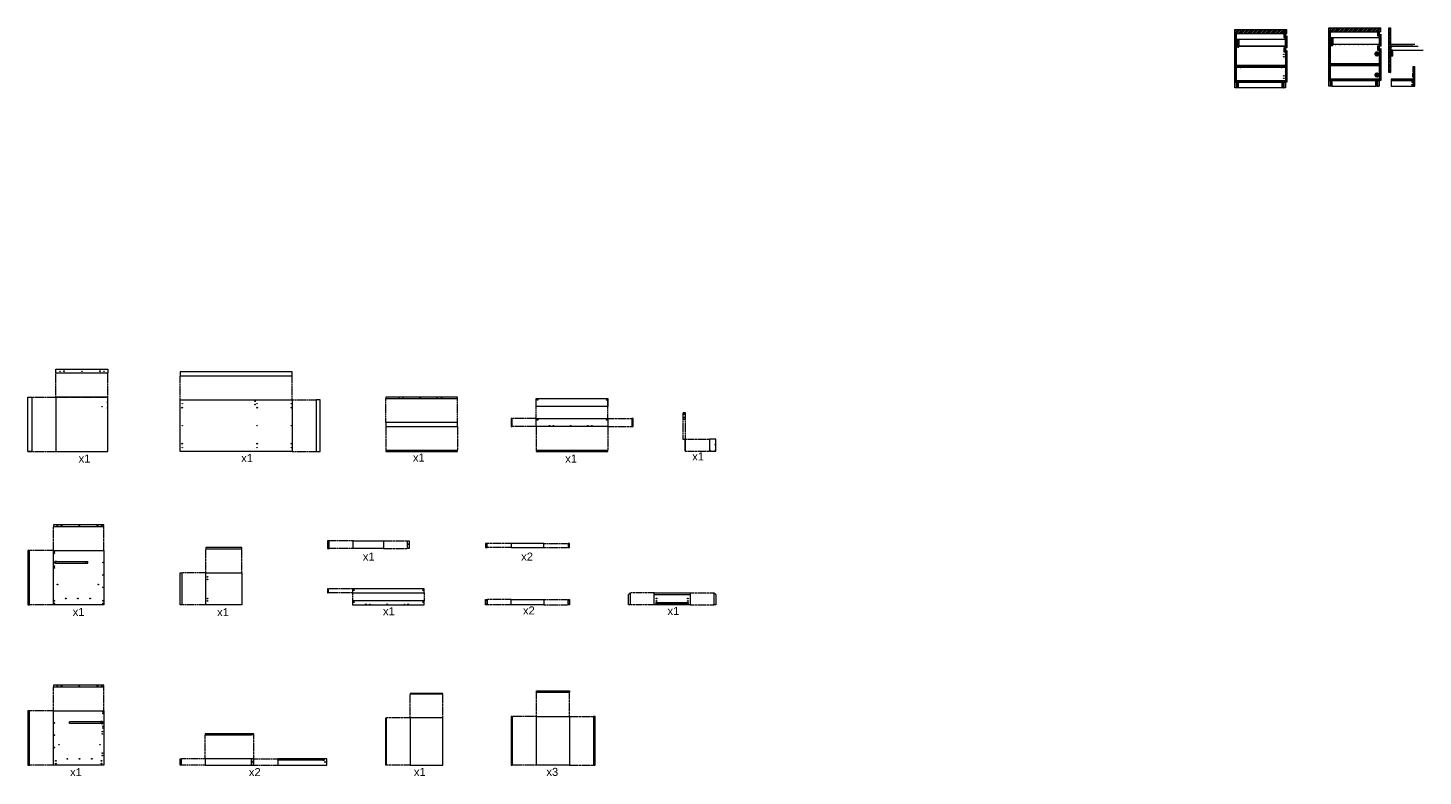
# Model space of a CAD drawing. Header units: millimetres. Extents: x 125 to 1869, y -776 to 1029.
# Drawn here: x 125 to 1869, y -776 to 159 of the extents above; entities that cross this region are included whole.
import ezdxf

# ---------------------------------------------------------------- set-up
doc = ezdxf.new("R2010")
doc.units = ezdxf.units.MM
doc.linetypes.add('ACAD_ISO02W100', pattern=[15, 12, -3])
doc.linetypes.add('ACAD_ISO04W100', pattern=[30, 24, -3, 0, -3])
for name, color, linetype in [('A-SECT-LINE', 5, 'Continuous'), ('A-SECTION', 254, 'Continuous'), ('A-SECTION-1', 253, 'Continuous'), ('A-SECTION-2', 252, 'Continuous'), ('DETAILS', 2, 'Continuous'), ('G-ANNO-TEXT', 3, 'Continuous'), ('LINE', 4, 'ACAD_ISO02W100')]:
    doc.layers.add(name, color=color, linetype=linetype)
pattern_1 = [(45, (401.4471, 105.9862), (-0.8980256, 0.8980256), [])]
pattern_2 = [(45, (401.4471, 105.9862), (-0.4490128, 0.4490128), [])]
pattern_3 = [(45, (413.6315, 108.0265), (-0.6735192, 0.6735192), [])]
pattern_4 = [(45, (518.6571, 108.0265), (-0.8980256, 0.8980256), [])]
pattern_5 = [(45, (413.6315, 108.0265), (-0.4490128, 0.4490128), [])]
pattern_6 = [(45, (413.63151, 108.0265), (-0.112253202, 0.112253202), [])]

# ---------------------------------------------------------------- blocks, each defined once
blk = doc.blocks.new('vite')
at = {"layer": 'DETAILS'}
for p, q in [((1493, 55), (1493, 59)), ((1502, 59), (1493, 59)), ((1493, 55), (1495, 55)), ((1494, 35), (1494, 51)), ((1501, 51), (1494, 51)), ((1494, 35), (1501, 35)), ((1495, 55), (1495, 59)), ((1495, 51), (1495, 55)), ((1495, 55), (1500, 55)), ((1495, 22), (1495, 35)), ((1496, 21), (1495, 22)), ((1495, 22), (1500, 22)), ((1496, 21), (1499, 21)), ((1499, 21), (1500, 22)), ((1500, 55), (1500, 59)), ((1500, 51), (1500, 55)), ((1500, 55), (1502, 55)), ((1500, 22), (1500, 35)), ((1501, 35), (1501, 51)), ((1502, 55), (1502, 59))]:
    blk.add_line(p, q, dxfattribs=at)
blk.add_arc((1498, 51), 8.52, 73, 73.2204, dxfattribs=at)
blk = doc.blocks.new('Phillips Flathead Screw ½ in. -top')
for p, q in [((-0.0345, 0.03448), (-0.21201, 0.03448)), ((-0.21201, 0.03448), (-0.21201, -0.03449)), ((-0.0345, 0.212), (-0.0345, 0.03448)), ((0.0345, 0.212), (-0.0345, 0.212)), ((0.0345, 0.03448), (0.0345, 0.212)), ((0.212, 0.03448), (0.0345, 0.03448)), ((0.212, -0.03449), (0.212, 0.03448)), ((-0.21201, -0.03449), (-0.0345, -0.03449)), ((-0.0345, -0.03449), (-0.0345, -0.21201)), ((-0.0345, -0.21201), (0.0345, -0.21201)), ((0.0345, -0.21201), (0.0345, -0.03449)), ((0.0345, -0.03449), (0.212, -0.03449))]:
    blk.add_line(p, q)
blk.add_circle((0, 0), 0.4375)
blk = doc.blocks.new('CERNIERA ANTA')
at = {"layer": 'DETAILS', "ltscale": 0.2}
for p, q in [((1808.5, 127.2), (1808.5, 126)), ((1808.7, 127.2), (1808.7, 126)), ((1808.9, 127.2), (1808.9, 126)), ((1809, 128.3), (1809, 128.8)), ((1809, 124.5), (1809, 125)), ((1809.1, 127.2), (1809.1, 126)), ((1809.3, 127.2), (1809.3, 126)), ((1809.4, 127.2), (1809.4, 126)), ((1809.8, 126.1), (1809.8, 127.1)), ((1811.3, 128.8), (1811.3, 128.3)), ((1811.3, 124.5), (1811.3, 125))]:
    blk.add_line(p, q, dxfattribs=at)
for points in [[(1808.2, 125.5), (1808.2, 127.8)], [(1808.2, 126.2), (1808.2, 127)], [(1808.5, 127.3), (1813.1, 127.3)], [(1813.1, 125.9), (1808.5, 125.9)], [(1808.7, 128.3), (1809, 128.3)], [(1809, 125), (1808.7, 125)], [(1809.3, 129.1), (1811, 129.1)], [(1809.3, 128), (1809.3, 128.4)], [(1809.3, 124.8), (1809.3, 125.1)], [(1811, 124.2), (1809.3, 124.2)], [(1809.9, 128.4), (1809.9, 128)], [(1809.9, 125.1), (1809.9, 124.8)], [(1810.3, 128), (1810.3, 128.4)], [(1810.3, 124.8), (1810.3, 125.1)], [(1810.9, 128.4), (1810.9, 128)], [(1810.9, 126.8), (1811.6, 126.8)], [(1811.6, 126.4), (1810.9, 126.4)], [(1810.9, 125.1), (1810.9, 124.8)], [(1811.3, 128.3), (1812.9, 128.3)], [(1812.9, 125), (1811.3, 125)], [(1813.1, 128.1), (1813.1, 125.2)]]:
    blk.add_lwpolyline(points, dxfattribs=at)
for centre, radius, start, end in [((1808.7, 127.8), 0.5, 90, 180), ((1808.5, 127), 0.3, 90, 180), ((1808.5, 126.2), 0.3, 180, 270), ((1808.7, 125.5), 0.5, 180, 270), ((1809.3, 128.8), 0.3, 90, 181.4177), ((1809.3, 124.5), 0.3, 183.6947, 270), ((1809.6, 128.4), 0.293, 0, 180), ((1809.6, 128), 0.293, 180, 0), ((1809.6, 125.1), 0.293, 0, 180), ((1809.6, 124.8), 0.293, 180, 0), ((1810, 127.1), 0.2, 90, 180), ((1810, 126.1), 0.2, 180, 270), ((1810.6, 126.6), 0.375, 26.58, 326.4086), ((1810.6, 128.4), 0.293, 0, 180), ((1810.6, 128), 0.293, 180, 0), ((1810.6, 125.1), 0.293, 0, 180), ((1810.6, 124.8), 0.293, 180, 0), ((1811, 128.8), 0.3, 358.5823, 90), ((1811, 124.5), 0.301, 266.3053, 356.3053), ((1811.6, 126.6), 0.2, 0, 90), ((1811.6, 126.6), 0.2, 270, 356.4848), ((1812.9, 128.1), 0.2, 0, 90), ((1812.9, 125.2), 0.2, 270, 0)]:
    blk.add_arc(centre, radius, start, end, dxfattribs=at)
blk = doc.blocks.new('vite mensole')
at = {"layer": 'DETAILS'}
for p, q in [((636.7, 367.8), (636.1, 367.8)), ((636.1, 367.8), (636.1, 367.6)), ((636.7, 367.6), (636.1, 367.6)), ((636.8, 367.2), (636.1, 367.2)), ((636.1, 365), (636.1, 367.2)), ((636.4, 367.1), (636.1, 367.1)), ((636.1, 367.1), (636.1, 365)), ((636.8, 365), (636.1, 365)), ((636.4, 365), (636.1, 365)), ((636.2, 367.2), (636.2, 367.6)), ((636.6, 367.2), (636.2, 367.2)), ((636.2, 363.9), (636.2, 365)), ((636.6, 365), (636.2, 364.9)), ((636.6, 364.8), (636.2, 364.7)), ((636.6, 364.7), (636.2, 364.6)), ((636.6, 364.5), (636.2, 364.4)), ((636.6, 364.4), (636.2, 364.3)), ((636.6, 364.2), (636.2, 364.1)), ((636.6, 364.1), (636.2, 364)), ((636.6, 363.9), (636.3, 363.8)), ((636.6, 363.8), (636.3, 363.8)), ((636.4, 367.1), (636.4, 365)), ((636.8, 367.1), (636.5, 367.1)), ((636.5, 367.1), (636.5, 365)), ((636.8, 365), (636.5, 365)), ((636.6, 367.2), (636.6, 367.6)), ((636.6, 365), (636.6, 363.9)), ((636.7, 367.8), (636.7, 367.6)), ((636.7, 367.1), (636.7, 365)), ((636.8, 367.2), (636.8, 365))]:
    blk.add_line(p, q, dxfattribs=at)
for centre, start, end in [((636.3, 363.9), 180, 270), ((636.6, 363.9), 270, 360)]:
    blk.add_arc(centre, 0.05, start, end, dxfattribs=at)

msp = doc.modelspace()

# ---------------------------------------------------------------- hatches: boundary and pattern name
at = {"layer": 'A-SECTION'}
h = msp.add_hatch(dxfattribs=at)
h.set_pattern_fill('ANSI31', color=256, scale=0.5)
h.set_pattern_definition([(45, (401.4471, 105.9862), (-1.122532, 1.122532), [])])
h.paths.add_polyline_path([(1698.6, 157.1), (1633.6, 157.1), (1633.6, 152.1), (1698.6, 152.1)])
h = msp.add_hatch(dxfattribs=at)
h.set_pattern_fill('ANSI31', color=256, scale=0.5)
h.set_pattern_definition([(45, (518.6571, 108.0265), (-1.122532, 1.122532), [])])
h.paths.add_polyline_path([(1815.8, 154.2), (1815.8, 159.2), (1750.8, 159.2), (1750.8, 154.2)])
at = {"layer": 'A-SECTION', "ltscale": 0.2}
h = msp.add_hatch(dxfattribs=at)
h.set_pattern_fill('ANSI31', color=256, scale=0.5)
h.paths.add_polyline_path([(1827.8, 132), (1826.9, 132), (1826.9, 132.6), (1827.8, 132.6), (1827.8, 159.2), (1825.8, 159.2), (1825.8, 103.5), (1827.8, 103.5)])
h.paths.add_polyline_path([(1826.9, 132.1), (1827, 132), (1827, 132.5), (1826.9, 132.4)])
at = {"layer": 'A-SECTION'}
h = msp.add_hatch(dxfattribs=at)
h.set_pattern_fill('ANSI31', color=256, scale=0.3)
h.set_pattern_definition([(45, (401.4471, 105.9862), (-0.6735192, 0.6735192), [])])
h.paths.add_polyline_path([(1635.6, 152.1), (1633.6, 152.1), (1633.6, 91.1), (1635.6, 91.1)])
h.paths.add_polyline_path([(1696.6, 93.1), (1635.6, 93.1), (1635.6, 91.1), (1696.6, 91.1)])
h.paths.add_polyline_path([(1696.6, 112.1), (1635.6, 112.1), (1635.6, 110.1), (1696.6, 110.1)])
h = msp.add_hatch(dxfattribs=at)
h.set_pattern_fill('ANSI31', color=256, scale=0.3)
h.set_pattern_definition(pattern_3)
h.paths.add_polyline_path([(1752.3, 152.8), (1752.8, 152.8), (1752.8, 154.2), (1752.3, 154.2)], flags=17)
h.paths.add_polyline_path([(1751.2, 152.8), (1751.3, 152.8), (1751.3, 154.2), (1750.8, 154.2), (1750.8, 93.2), (1752.8, 93.2), (1752.8, 151.1), (1751.2, 151.1)])
h = msp.add_hatch(dxfattribs=at)
h.set_pattern_fill('ANSI31', color=256, scale=0.3)
h.set_pattern_definition(pattern_3)
h.paths.add_polyline_path([(1752.8, 114.2), (1752.8, 112.2), (1813.8, 112.2), (1813.8, 114.2)])
at = {"layer": 'A-SECTION', "ltscale": 0.2}
h = msp.add_hatch(dxfattribs=at)
h.set_pattern_fill('ANSI31', color=256, scale=0.4)
h.paths.add_polyline_path([(1853.2, 94.6), (1854.3, 94.6), (1854.3, 94.5), (1856.2, 94.5), (1856.2, 95), (1828.7, 95), (1828.7, 93.2), (1853.2, 93.2)])
h.paths.add_polyline_path([(1856.2, 93.7), (1854.3, 93.7), (1854.3, 93.2), (1856.2, 93.2)], flags=17)
h.paths.add_polyline_path([(1858.2, 111.1), (1856.2, 111.1), (1856.2, 103.9), (1856.2, 94.3), (1857.1, 94.3), (1857.1, 93.9), (1856.2, 93.9), (1856.2, 93.8), (1856.2, 91.7), (1856.9, 91.7), (1857.1, 91.7), (1857.1, 91.1), (1856.2, 91.1), (1856.2, 88.2), (1856.9, 88.2), (1857.1, 88.2), (1857.1, 87.6), (1856.2, 87.6), (1856.2, 86.2), (1858.2, 86.2)])
at = {"layer": 'A-SECTION-1'}
h = msp.add_hatch(dxfattribs=at)
h.set_pattern_fill('ANSI31', color=256, scale=0.2)
h.set_pattern_definition(pattern_2)
h.paths.add_polyline_path([(1696.6, 152.1), (1694.6, 152.1), (1694.6, 147.1), (1696.6, 147.1)])
h.paths.add_polyline_path([(1696.6, 134.1), (1694.6, 134.1), (1694.6, 129.1), (1696.6, 129.1)])
h.paths.add_polyline_path([(1694.6, 91.1), (1692.6, 91.1), (1692.6, 84.1), (1694.6, 84.1)])
h.paths.add_polyline_path([(1637.6, 91.1), (1635.6, 91.1), (1635.6, 84.1), (1637.6, 84.1)])
h = msp.add_hatch(dxfattribs=at)
h.set_pattern_fill('ANSI31', color=256, scale=0.2)
h.set_pattern_definition(pattern_2)
h.paths.add_polyline_path([(1638.6, 144.6), (1636.6, 144.6), (1636.6, 136.6), (1636.6, 135.1), (1638.6, 135.1), (1638.6, 136.1), (1638.1, 136.1), (1638.1, 136.6), (1638.6, 136.6)])
h = msp.add_hatch(dxfattribs=at)
h.set_pattern_fill('ANSI31', color=256, scale=0.4)
h.set_pattern_definition(pattern_1)
h.paths.add_polyline_path([(1698.6, 149.1), (1696.6, 147.1), (1696.6, 136.6), (1697.1, 136.6), (1697.1, 136.1), (1696.6, 136.1), (1696.6, 134.1), (1698.6, 134.1)])
h = msp.add_hatch(dxfattribs=at)
h.set_pattern_fill('ANSI31', color=256, scale=0.2)
h.set_pattern_definition([(45, (518.6571, 108.0265), (-0.4490128, 0.4490128), [])])
h.paths.add_polyline_path([(1755.8, 146.7), (1753.8, 146.7), (1753.8, 138.7), (1753.8, 137.2), (1755.8, 137.2), (1755.8, 138.2), (1755.3, 138.2), (1755.3, 138.7), (1755.8, 138.7)])
h = msp.add_hatch(dxfattribs=at)
h.set_pattern_fill('ANSI31', color=256, scale=0.2)
h.set_pattern_definition(pattern_5)
h.paths.add_polyline_path([(1811.8, 149.2), (1813.8, 149.2), (1813.8, 154.2), (1811.8, 154.2)])
h.paths.add_polyline_path([(1811.8, 131.2), (1813.8, 131.2), (1813.8, 136.2), (1811.8, 136.2)])
h.paths.add_polyline_path([(1813.3, 134.7, -1), (1812.3, 134.7, -1)], flags=16)
h.paths.add_polyline_path([(1813.3, 132.7, -1), (1812.3, 132.7, -1)], flags=16)
h = msp.add_hatch(dxfattribs=at)
h.set_pattern_fill('ANSI31', color=256, scale=0.4)
h.set_pattern_definition(pattern_4)
h.paths.add_polyline_path([(1815.8, 151.2), (1813.8, 149.2), (1813.8, 138.7), (1814.3, 138.7), (1814.3, 138.2), (1813.8, 138.2), (1813.8, 136.2), (1815.8, 136.2)])
h = msp.add_hatch(dxfattribs=at)
h.set_pattern_fill('ANSI31', color=256, scale=0.4)
h.set_pattern_definition(pattern_1)
h.paths.add_polyline_path([(1698.6, 131.1), (1696.6, 129.1), (1696.6, 91.1), (1698.6, 91.1)])
h = msp.add_hatch(dxfattribs=at)
h.set_pattern_fill('ANSI31', color=256, scale=0.4)
h.set_pattern_definition(pattern_4)
h.paths.add_polyline_path([(1815.8, 133.2), (1813.8, 131.2), (1813.8, 93.2), (1815.8, 93.2)])
h = msp.add_hatch(dxfattribs=at)
h.set_pattern_fill('ANSI31', color=256, scale=0.3)
h.set_pattern_definition(pattern_3)
h.paths.add_polyline_path([(1813.8, 93.2), (1813.8, 95.2), (1752.8, 95.2), (1752.8, 93.2)])
h.paths.add_polyline_path([(1768.3, 94.2, -1), (1767.3, 94.2, -1)], flags=16)
at = {"layer": 'A-SECTION-2'}
h = msp.add_hatch(dxfattribs=at)
h.set_pattern_fill('ANSI31', color=256, scale=0.05)
h.set_pattern_definition(pattern_6)
h.paths.add_polyline_path([(1812.3, 134.7, 1), (1813.3, 134.7, 1)])
h.paths.add_polyline_path([(1813.3, 132.7, 1), (1812.3, 132.7, 1)])
h.paths.add_polyline_path([(1812.3, 152.7, 1), (1813.3, 152.7, 1)])
h.paths.add_polyline_path([(1812.3, 150.7, 1), (1813.3, 150.7, 1)])
h = msp.add_hatch(dxfattribs=at)
h.set_pattern_fill('ANSI31', color=256, scale=0.1)
h.set_pattern_definition([(45, (401.4471, 105.98617), (-0.2245064, 0.2245064), [])])
h.paths.add_polyline_path([(1638.1, 136.6), (1638.1, 136.1), (1638.6, 136.1), (1697.1, 136.1), (1697.1, 136.6)])
h = msp.add_hatch(dxfattribs=at)
h.set_pattern_fill('ANSI31', color=256, scale=0.1)
h.set_pattern_definition([(45, (518.6571, 108.0265), (-0.2245064, 0.2245064), [])])
h.paths.add_polyline_path([(1814.3, 138.7), (1755.3, 138.7), (1755.3, 138.2), (1755.8, 138.2), (1814.3, 138.2)])
at = {"layer": 'A-SECTION-2', "ltscale": 0.2}
h = msp.add_hatch(dxfattribs=at)
h.set_pattern_fill('ANSI31', color=256, scale=0.2)
h.paths.add_polyline_path([(1856.4, 138.7), (1827.8, 138.7), (1827.8, 138.2), (1856.4, 138.2)])
at = {"layer": 'A-SECTION-2'}
h = msp.add_hatch(dxfattribs=at)
h.set_pattern_fill('ANSI31', color=256, scale=0.2)
h.set_pattern_definition(pattern_5)
h.paths.add_polyline_path([(1752.8, 86.2), (1754.8, 86.2), (1754.8, 93.2), (1752.8, 93.2)])
h.paths.add_polyline_path([(1753.3, 91.4, -1), (1754.3, 91.4, -1)], flags=16)
h.paths.add_polyline_path([(1811.8, 93.2), (1809.8, 93.2), (1809.8, 86.2), (1811.8, 86.2)])
h.paths.add_polyline_path([(1811.3, 87.9, -1), (1810.3, 87.9, -1)], flags=16)
h = msp.add_hatch(dxfattribs=at)
h.set_pattern_fill('ANSI31', color=256, scale=0.05)
h.set_pattern_definition(pattern_6)
h.paths.add_polyline_path([(1753.3, 91.4, 1), (1754.3, 91.4, 1)])
h.paths.add_polyline_path([(1754.3, 87.9, 1), (1753.3, 87.9, 1)])
h = msp.add_hatch(dxfattribs=at)
h.set_pattern_fill('ANSI31', color=256, scale=0.05)
h.set_pattern_definition(pattern_6)
h.paths.add_polyline_path([(1811.3, 91.4, 1), (1810.3, 91.4, 1)])
h.paths.add_polyline_path([(1811.3, 87.9, 1), (1810.3, 87.9, 1)])
h.paths.add_polyline_path([(1798.3, 94.2, 1), (1799.3, 94.2, 1)])
h.paths.add_polyline_path([(1767.3, 94.2, 1), (1768.3, 94.2, 1)])
h.paths.add_polyline_path([(1782.8, 94.2, 1), (1783.8, 94.2, 1)])

# ---------------------------------------------------------------- linework, layer by layer
for p, q in [((1633.6, 84.1), (1633.6, 157.1)), ((1633.6, 157.1), (1698.6, 157.1)), ((1698.6, 152.1), (1698.6, 157.1)), ((1750.8, 93.2), (1750.8, 159.2)), ((1750.8, 159.2), (1815.8, 159.2)), ((1815.8, 154.2), (1815.8, 159.2)), ((1633.6, 152.1), (1698.6, 152.1)), ((1636.6, 136.6), (1636.6, 144.6)), ((1638.6, 144.6), (1638.6, 136.6)), ((1696.6, 152.1), (1696.6, 136.6)), ((1696.6, 147.1), (1698.6, 149.1)), ((1696.6, 136.6), (1696.6, 144.6)), ((1698.6, 149.1), (1698.6, 134.1)), ((1751.3, 154.2), (1751.3, 152.8)), ((1752.3, 152.8), (1752.3, 154.2)), ((1753.8, 138.7), (1753.8, 146.7)), ((1755.8, 146.7), (1755.8, 138.7)), ((1813.8, 154.2), (1813.8, 138.7)), ((1813.8, 149.2), (1815.8, 151.2)), ((1815.8, 151.2), (1815.8, 136.2)), ((1638.1, 136.1), (1638.1, 136.6)), ((1638.1, 136.6), (1697.1, 136.6)), ((1638.1, 136.1), (1638.1, 136.6)), ((1638.1, 136.6), (1638.6, 136.6)), ((1697.1, 136.1), (1638.1, 136.1)), ((1638.6, 136.1), (1638.1, 136.1)), ((1696.6, 136.6), (1697.1, 136.6)), ((1696.6, 134.1), (1696.6, 136.1)), ((1697.1, 136.1), (1696.6, 136.1)), ((1696.6, 136.1), (1696.6, 84.1)), ((1698.6, 134.1), (1696.6, 134.1)), ((1698.6, 131.1), (1696.6, 129.1)), ((1697.1, 136.6), (1697.1, 136.1)), ((1697.1, 136.6), (1697.1, 136.1)), ((1698.6, 131.1), (1698.6, 91.1)), ((1755.3, 138.2), (1755.3, 138.7)), ((1755.3, 138.7), (1814.3, 138.7)), ((1755.3, 138.2), (1755.3, 138.7)), ((1755.3, 138.7), (1755.8, 138.7)), ((1814.3, 138.2), (1755.3, 138.2)), ((1755.8, 138.2), (1755.3, 138.2)), ((1813.8, 138.2), (1813.8, 93.2)), ((1815.8, 136.2), (1813.8, 136.2)), ((1815.8, 133.2), (1813.8, 131.2)), ((1815.8, 133.2), (1815.8, 93.2)), ((1698.6, 91.1), (1696.6, 91.1)), ((1815.8, 93.2), (1813.8, 93.2)), ((1856.2, 94.5), (1854.3, 94.5)), ((1854.3, 93.7), (1856.2, 93.7)), ((1696.6, 84.1), (1633.6, 84.1)), ((1811.8, 86.2), (1809.8, 86.2)), ((909.9, -560.4), (909.9, -559.9)), ((950.9, -560.4), (950.9, -559.9)), ((572.5, -703.7), (573, -703.7)), ((573, -762.7), (572.5, -762.7))]:
    msp.add_line(p, q)
at = {"ltscale": 0.2}
for p, q in [((1825.8, 159.2), (1827.8, 159.2)), ((1825.8, 103.5), (1825.8, 159.2)), ((1827.8, 159.2), (1827.8, 103.5)), ((1751.6, 154.2), (1750.8, 154.2)), ((1751.3, 152.8), (1751.2, 152.8)), ((1751.2, 152.8), (1751.2, 151.1)), ((1751.2, 151.1), (1752.8, 151.1)), ((1751.6, 154.2), (1751.6, 155.4)), ((1751.6, 155.4), (1752, 155.4)), ((1752, 155.4), (1752, 154.2)), ((1752.1, 154.2), (1811.8, 154.2)), ((1752.3, 152.8), (1752.8, 152.8)), ((1815.8, 154.2), (1813.8, 154.2)), ((1814.3, 138.7), (1814.3, 138.2)), ((1827.8, 135.6), (1826.9, 135.6)), ((1826.9, 135.6), (1826.9, 135)), ((1826.9, 135), (1827.8, 135)), ((1827.8, 132.6), (1826.9, 132.6)), ((1826.9, 132.6), (1826.9, 132)), ((1826.9, 132), (1827.8, 132)), ((1827.8, 138.7), (1858.2, 138.7)), ((1827.8, 138.2), (1856.4, 138.2)), ((1856.2, 103.9), (1856.2, 111.1)), ((1856.2, 111.1), (1858.2, 111.1)), ((1858.2, 86.2), (1858.2, 111.1)), ((1827.8, 103.5), (1825.8, 103.5)), ((1856.2, 95), (1828.7, 95)), ((1828.7, 95), (1828.7, 93.2)), ((1828.7, 93.2), (1853.2, 93.2)), ((1854.3, 94.6), (1853.2, 94.6)), ((1853.2, 94.6), (1853.2, 93.2)), ((1854.3, 94.5), (1854.3, 94.6)), ((1854.3, 93.7), (1854.3, 93.2)), ((1854.3, 93.2), (1856.2, 93.2)), ((1856.2, 103.9), (1856.2, 94.4)), ((1856.2, 94.4), (1856.2, 94.4)), ((1856.2, 94.4), (1856.2, 94.3)), ((1856.2, 94.3), (1857.1, 94.3)), ((1856.2, 94.3), (1856.2, 93.9)), ((1857.1, 93.9), (1856.2, 93.9)), ((1856.2, 93.9), (1856.2, 93.8)), ((1856.2, 93.8), (1856.2, 86.2)), ((1857.1, 94.3), (1857.1, 93.9)), ((1856.2, 86.2), (1858.2, 86.2))]:
    msp.add_line(p, q, dxfattribs=at)
at = {"linetype": 'ACAD_ISO02W100', "ltscale": 0.2}
for p, q in [((1827.8, 135.6), (1829.2, 135.6)), ((1827.8, 135), (1829.2, 135)), ((1827.8, 132.6), (1829.2, 132.6)), ((1827.8, 132), (1829.2, 132)), ((1829.2, 135.6), (1829.2, 135)), ((1829.2, 132.6), (1829.2, 132)), ((1854.5, 91.7), (1854.7, 91.7)), ((1854.5, 91.1), (1854.5, 91.7)), ((1854.7, 91.1), (1854.5, 91.1)), ((1854.5, 88.2), (1854.7, 88.2)), ((1854.5, 87.6), (1854.5, 88.2)), ((1854.7, 87.6), (1854.5, 87.6)), ((1854.7, 91.7), (1856.9, 91.7)), ((1857.1, 91.1), (1854.7, 91.1)), ((1854.7, 88.2), (1856.9, 88.2)), ((1857.1, 87.6), (1854.7, 87.6)), ((1856.9, 91.7), (1857.1, 91.7)), ((1856.9, 88.2), (1857.1, 88.2)), ((1857.1, 91.7), (1857.1, 91.1)), ((1857.1, 88.2), (1857.1, 87.6))]:
    msp.add_line(p, q, dxfattribs=at)
for points in [[(1633.6, 152.1), (1633.6, 91.1), (1635.6, 91.1), (1635.6, 152.1), (1633.6, 152.1)], [(1633.6, 152.1), (1696.6, 152.1), (1696.6, 136.6)], [(1696.6, 136.1), (1696.6, 84.1), (1633.6, 84.1), (1633.6, 152.1)], [(1696.6, 136.6), (1696.6, 144.6), (1635.6, 144.6), (1635.6, 136.6), (1636.6, 136.6)], [(1638.6, 144.6), (1636.6, 144.6), (1636.6, 135.1), (1638.6, 135.1), (1638.6, 136.1)], [(1638.6, 136.6), (1638.6, 144.6)], [(1694.6, 147.1), (1696.6, 147.1), (1696.6, 152.1), (1694.6, 152.1), (1694.6, 147.1)], [(1750.8, 154.2), (1750.8, 93.2), (1752.8, 93.2), (1752.8, 151.1)], [(1752.8, 152.8), (1752.8, 154.2), (1752.8, 154.2)], [(1755.8, 146.7), (1753.8, 146.7), (1753.8, 137.2), (1755.8, 137.2), (1755.8, 138.2)], [(1755.8, 138.7), (1755.8, 146.7)], [(1811.8, 149.2), (1813.8, 149.2), (1813.8, 154.2), (1811.8, 154.2), (1811.8, 149.2)], [(1811.8, 149.2), (1813.8, 149.2), (1813.8, 154.2), (1811.8, 154.2), (1811.8, 149.2)], [(1638.1, 136.6), (1696.6, 136.6)], [(1694.6, 129.1), (1696.6, 129.1), (1696.6, 134.1), (1694.6, 134.1), (1694.6, 129.1)], [(1755.3, 138.7), (1813.8, 138.7)], [(1811.8, 131.2), (1813.8, 131.2), (1813.8, 136.2), (1811.8, 136.2), (1811.8, 131.2)], [(1811.8, 131.2), (1813.8, 131.2), (1813.8, 136.2), (1811.8, 136.2), (1811.8, 131.2)], [(1696.6, 112.1), (1635.6, 112.1), (1635.6, 110.1), (1696.6, 110.1), (1696.6, 112.1)], [(1813.8, 114.2), (1752.8, 114.2), (1752.8, 112.2), (1813.8, 112.2), (1813.8, 114.2)], [(1696.6, 93.1), (1635.6, 93.1), (1635.6, 91.1), (1696.6, 91.1), (1696.6, 93.1)], [(1813.8, 95.2), (1752.8, 95.2), (1752.8, 93.2), (1813.8, 93.2), (1813.8, 95.2)]]:
    msp.add_lwpolyline(points)
for points in [[(1635.6, 91.1), (1637.6, 91.1), (1637.6, 84.1), (1635.6, 84.1)], [(1692.6, 91.1), (1694.6, 91.1), (1694.6, 84.1), (1692.6, 84.1)], [(1752.8, 93.2), (1754.8, 93.2), (1754.8, 86.2), (1752.8, 86.2)], [(1809.8, 93.2), (1811.8, 93.2), (1811.8, 86.2), (1809.8, 86.2)]]:
    msp.add_lwpolyline(points, close=True)
for centre, radius in [((1812.8, 152.7), 0.5), ((1812.8, 150.7), 0.5), ((1694.6, 126.1), 0.4), ((1694.6, 123.1), 0.4), ((1812.8, 134.7), 0.5), ((1812.8, 132.7), 0.5), ((1640.6, 109.7), 0.4), ((1691.6, 109.7), 0.4), ((1694.6, 99.1), 0.4), ((1694.6, 96.1), 0.4), ((1753.8, 91.4), 0.5), ((1753.8, 87.9), 0.5), ((1758, 94.1), 0.316), ((1767.8, 94.2), 0.5), ((1783.3, 94.2), 0.5), ((1798.8, 94.2), 0.5), ((1808.1, 94.1), 0.316), ((1810.8, 91.4), 0.5), ((1810.8, 87.9), 0.5)]:
    msp.add_circle(centre, radius)
at = {"layer": 'A-SECT-LINE'}
for p, q in [((1813.8, 146.7), (1752.8, 146.7)), ((1752.8, 138.7), (1753.8, 138.7)), ((943.9, -330), (943.9, -322)), ((943.9, -355.5), (943.9, -355)), ((943.9, -355), (946.9, -355)), ((946.4, -355.5), (943.9, -355.5)), ((946.4, -370), (946.4, -355.5)), ((946.9, -370), (946.9, -355)), ((946.9, -370), (946.4, -370)), ((501.1, -490.8), (501.1, -490.3)), ((501.1, -490.3), (501.6, -490.3)), ((501.6, -490.8), (501.1, -490.8)), ((600.1, -490.3), (599.6, -490.3)), ((599.6, -490.8), (600.1, -490.8)), ((600.1, -490.8), (600.1, -490.3)), ((907.9, -549.4), (952.9, -549.4)), ((950.9, -559.9), (909.9, -559.9)), ((909.9, -560.4), (950.9, -560.4)), ((644, -673.2), (603, -673.2)), ((603, -673.2), (603, -673.7)), ((603, -673.7), (644, -673.7)), ((644, -673.7), (644, -673.2)), ((572.5, -762.7), (572.5, -703.7)), ((573, -703.7), (573, -762.7)), ((404.7, -724.7), (404.7, -724.2)), ((404.7, -724.2), (406.7, -724.2)), ((406.7, -724.2), (406.7, -724.7)), ((404.7, -762.7), (404.7, -754.7)), ((406.7, -754.7), (406.7, -762.7))]:
    msp.add_line(p, q, dxfattribs=at)
at = {"layer": 'A-SECT-LINE', "ltscale": 0.2}
for p, q in [((1827.8, 136.2), (1862.3, 136.2)), ((1827.8, 131.2), (1868.7, 131.2)), ((1750.8, 86.2), (1750.8, 93.2)), ((1813.8, 93.2), (1813.8, 86.2)), ((1828.7, 93.2), (1828.7, 86.2)), ((1752.8, 86.2), (1750.8, 86.2)), ((1754.8, 86.2), (1809.8, 86.2)), ((1811.8, 86.2), (1813.8, 86.2)), ((1828.7, 86.2), (1856.2, 86.2))]:
    msp.add_line(p, q, dxfattribs=at)
at = {"layer": 'A-SECT-LINE'}
for points in [[(160.4, -272.7), (160.4, -267.7), (225.4, -267.7), (225.4, -272.7), (160.4, -272.7)], [(315.7, -275.7), (455.7, -275.7), (455.7, -270.7), (315.7, -270.7), (315.7, -275.7)], [(130.3, -370.7), (125.3, -370.7), (125.3, -302.7), (130.3, -302.7), (130.3, -370.7)], [(160.4, -370.7), (225.4, -370.7), (225.4, -302.7), (160.4, -302.7), (160.4, -370.7)], [(485.7, -305.7), (485.7, -370.7), (490.7, -370.7), (490.7, -305.7), (485.7, -305.7)], [(572.5, -304.2), (662, -304.2), (662, -302.7), (572.5, -302.7), (572.5, -304.2)], [(729, -339.2), (730.5, -339.2), (730.5, -329.2), (729, -329.2), (729, -339.2)], [(880, -339.2), (881.5, -339.2), (881.5, -329.2), (880, -329.2), (880, -339.2)], [(943.9, -330), (946.9, -330), (946.9, -322), (943.9, -322)], [(572.5, -334.2), (572.5, -339.2), (662, -339.2), (662, -334.2), (572.5, -334.2)], [(976.9, -355), (976.9, -370), (984.9, -370), (984.9, -355), (976.9, -355)], [(572.5, -370.7), (662, -370.7), (662, -369.2), (572.5, -369.2), (572.5, -370.7)], [(760.5, -370.7), (850, -370.7), (850, -369.2), (760.5, -369.2), (760.5, -370.7)], [(157.3, -464.4), (220.3, -464.4), (220.3, -462.4), (157.3, -462.4), (157.3, -464.4)], [(501.6, -482.3), (499.6, -482.3), (499.6, -491.8), (501.6, -491.8), (501.6, -490.8)], [(501.6, -490.3), (501.6, -482.3)], [(531.6, -482.3), (569.6, -482.3), (569.6, -491.8), (531.6, -491.8), (531.6, -482.3)], [(599.6, -482.3), (601.6, -482.3), (601.6, -491.8), (599.6, -491.8), (599.6, -490.8)], [(599.6, -490.3), (599.6, -482.3)], [(697.2, -490.7), (699.2, -490.7), (699.2, -485.7), (697.2, -485.7), (697.2, -490.7)], [(729.2, -485.7), (729.2, -490.7), (770.2, -490.7), (770.2, -485.7), (729.2, -485.7)], [(800.2, -490.7), (802.2, -490.7), (802.2, -485.7), (800.2, -485.7), (800.2, -490.7)], [(125.3, -494.4), (125.3, -562.4), (127.3, -562.4), (127.3, -494.4), (125.3, -494.4)], [(157.3, -494.4), (220.3, -494.4), (220.3, -562.4), (157.3, -562.4), (157.3, -494.4)], [(347.7, -492.4), (392.7, -492.4), (392.7, -490.4), (347.7, -490.4), (347.7, -492.4)], [(317.7, -522.4), (317.7, -562.4), (315.7, -562.4), (315.7, -522.4), (317.7, -522.4)], [(347.7, -522.4), (392.7, -522.4), (392.7, -562.4), (347.7, -562.4), (347.7, -522.4)], [(499.6, -542.4), (499.6, -547.4), (501.1, -547.4), (501.1, -542.4), (499.6, -542.4)], [(729.2, -555.4), (770.2, -555.4), (770.2, -562.4), (729.2, -562.4), (729.2, -555.4)], [(907.9, -547.4), (952.9, -547.4), (952.9, -562.4), (907.9, -562.4), (907.9, -547.4)], [(157.3, -664.7), (220.3, -664.7), (220.3, -662.7), (157.3, -662.7), (157.3, -664.7)], [(802, -671.7), (761, -671.7), (761, -669.7), (802, -669.7), (802, -671.7)], [(125.3, -694.7), (125.3, -762.7), (127.3, -762.7), (127.3, -694.7), (125.3, -694.7)], [(157.3, -694.7), (220.3, -694.7), (220.3, -762.7), (157.3, -762.7), (157.3, -694.7)], [(644, -703.7), (603, -703.7), (603, -762.7), (644, -762.7), (644, -703.7)], [(731, -762.7), (731, -701.7), (729, -701.7), (729, -762.7), (731, -762.7)], [(802, -762.7), (761, -762.7), (761, -701.7), (802, -701.7), (802, -762.7)], [(834, -762.7), (834, -701.7), (832, -701.7), (832, -762.7), (834, -762.7)], [(406.7, -724.7), (407.7, -724.7), (407.7, -723.7), (346.7, -723.7), (346.7, -724.7)], [(346.7, -724.7), (404.7, -724.7)], [(346.7, -754.7), (346.7, -762.7), (407.7, -762.7), (407.7, -754.7), (346.7, -754.7)], [(437.7, -754.7), (437.7, -762.7), (498.7, -762.7), (498.7, -754.7), (437.7, -754.7)]]:
    msp.add_lwpolyline(points, dxfattribs=at)
for points in [[(315.7, -370.7), (315.7, -305.7), (455.7, -305.7), (455.7, -370.7)], [(850, -304.2), (850, -314.2), (760.5, -314.2), (760.5, -304.2)], [(850, -329.2), (850, -339.2), (760.5, -339.2), (760.5, -329.2)], [(531.1, -542.4), (531.1, -547.4), (620.6, -547.4), (620.6, -542.4)], [(697.2, -555.4), (699.2, -555.4), (699.2, -562.4), (697.2, -562.4)], [(800.2, -555.4), (802.2, -555.4), (802.2, -562.4), (800.2, -562.4)], [(875.9, -549.4), (877.9, -547.4), (877.9, -562.4), (875.9, -562.4)], [(982.9, -547.4), (984.9, -549.4), (984.9, -562.4), (982.9, -562.4)], [(316.7, -754.7), (316.7, -762.7), (315.7, -762.7), (315.7, -754.7)]]:
    msp.add_lwpolyline(points, close=True, dxfattribs=at)
at = {"layer": 'A-SECT-LINE', "ltscale": 0.2}
msp.add_lwpolyline([(531.1, -557.4), (531.1, -562.4), (620.6, -562.4), (620.6, -557.4)], close=True, dxfattribs=at)
at = {"layer": 'A-SECTION-2', "ltscale": 0.2}
msp.add_line((1856.4, 138.2), (1856.4, 138.7), dxfattribs=at)
at = {"layer": 'DETAILS'}
for p, q in [((1751.2, 151.1), (1751.2, 152.8)), ((1751.5, 152.8), (1751.2, 152.8)), ((1752.8, 151.1), (1751.2, 151.1)), ((1751.4, 152.8), (1751.4, 151.9)), ((1751.4, 152.8), (1751.5, 152.8)), ((1751.5, 152.8), (1751.5, 152.8)), ((1751.5, 151.8), (1752.1, 151.8)), ((1752.2, 152.8), (1752.1, 152.8)), ((1752.1, 152.8), (1752.1, 152.8)), ((1752.1, 152.8), (1752.8, 152.8)), ((1752.2, 151.9), (1752.2, 152.8)), ((1752.8, 151.1), (1752.8, 152.8)), ((1830.4, 126), (1828, 126)), ((1853.2, 94.6), (1854.3, 94.6)), ((1853.2, 93.2), (1853.2, 94.6)), ((1853.2, 93.2), (1854.3, 93.2)), ((1853.7, 94.3), (1853.7, 93.9)), ((1854.3, 94.4), (1853.8, 94.4)), ((1853.8, 93.7), (1854.3, 93.7)), ((1854.3, 94.3), (1854.3, 94.6)), ((1854.3, 94.4), (1854.3, 94.3)), ((1854.3, 94.3), (1854.3, 94.3)), ((1854.3, 93.7), (1854.3, 93.8)), ((1854.3, 93.8), (1854.3, 93.8)), ((1854.3, 93.8), (1854.3, 93.2)), ((159.3, -507.8), (161.1, -507.8)), ((160.3, -510.5), (159.8, -510.5)), ((160.4, -510.4), (160.5, -510.1)), ((160.5, -510.1), (200.1, -510.1)), ((161.5, -508.2), (161.3, -507.9)), ((161.5, -508.2), (200.1, -508.2)), ((200.1, -510.1), (200.1, -508.2)), ((216.2, -708.7), (177.5, -708.7)), ((177.5, -710.6), (177.5, -708.7)), ((217.2, -710.6), (177.5, -710.6)), ((216.2, -708.7), (216.4, -708.4)), ((218.4, -708.2), (216.6, -708.3)), ((217.3, -710.8), (217.2, -710.6)), ((217.4, -710.9), (218.4, -710.9)), ((437.7, -754.7), (495.4, -754.7)), ((437.7, -756.5), (437.7, -754.7)), ((493.9, -756.5), (437.7, -756.5)), ((495.3, -756.5), (495.2, -756.5)), ((495.7, -754.9), (495.7, -756.3))]:
    msp.add_line(p, q, dxfattribs=at)
at = {"layer": 'DETAILS', "linetype": 'ACAD_ISO04W100', "ltscale": 0.2}
for p, q in [((1827, 135.6), (1826.9, 135.5)), ((1826.9, 135.2), (1826.9, 135.5)), ((1827, 135.1), (1826.9, 135.2)), ((1827, 132.5), (1826.9, 132.4)), ((1826.9, 132.1), (1826.9, 132.4)), ((1827, 132), (1826.9, 132.1)), ((1827, 135.1), (1827, 135.6)), ((1827, 132), (1827, 132.5))]:
    msp.add_line(p, q, dxfattribs=at)
at = {"layer": 'DETAILS', "linetype": 'ACAD_ISO02W100', "ltscale": 0.2}
for p, q in [((1829.1, 135.6), (1827, 135.6)), ((1827, 135.1), (1829.1, 135.1)), ((1829.1, 132.5), (1827, 132.5)), ((1827, 132), (1829.1, 132)), ((1827.1, 135.5), (1829.1, 135.5)), ((1827.1, 135.4), (1829.1, 135.4)), ((1827.1, 135.3), (1829.1, 135.3)), ((1827.1, 135.1), (1829.1, 135.1)), ((1827.1, 132.4), (1829.1, 132.4)), ((1827.1, 132.3), (1829.1, 132.3)), ((1827.1, 132.2), (1829.1, 132.2)), ((1827.1, 132.1), (1829.1, 132.1)), ((1829.2, 135.5), (1829.1, 135.6)), ((1829.1, 135.1), (1829.1, 135.6)), ((1829.2, 135.2), (1829.1, 135.1)), ((1829.2, 132.4), (1829.1, 132.5)), ((1829.1, 132), (1829.1, 132.5)), ((1829.2, 132.1), (1829.1, 132)), ((1829.2, 135.5), (1829.2, 135.2)), ((1829.2, 132.4), (1829.2, 132.1))]:
    msp.add_line(p, q, dxfattribs=at)
at = {"layer": 'DETAILS', "ltscale": 0.2}
for p, q in [((1827.9, 129.1), (1827.8, 129.1)), ((1827.8, 124.3), (1827.9, 124.3)), ((1828, 124.4), (1828, 129)), ((1856.2, 101.9), (1856, 101.9)), ((1856.2, 98.6), (1856, 98.6))]:
    msp.add_line(p, q, dxfattribs=at)
at = {"layer": 'DETAILS', "linetype": 'ACAD_ISO02W100'}
for p, q in [((1854.7, 91.7), (1854.5, 91.6)), ((1854.5, 91.2), (1854.5, 91.6)), ((1854.7, 91.1), (1854.5, 91.2)), ((1854.7, 88.2), (1854.5, 88.1)), ((1854.5, 87.7), (1854.5, 88.1)), ((1854.7, 87.6), (1854.5, 87.7)), ((1854.7, 91.1), (1854.7, 91.7)), ((1856.9, 91.7), (1854.7, 91.7)), ((1854.7, 91.6), (1856.8, 91.6)), ((1854.7, 91.5), (1856.8, 91.5)), ((1854.7, 91.4), (1856.8, 91.4)), ((1854.7, 91.2), (1856.8, 91.2)), ((1854.7, 91.1), (1856.9, 91.1)), ((1854.7, 87.6), (1854.7, 88.2)), ((1856.9, 88.2), (1854.7, 88.2)), ((1854.7, 88.1), (1856.8, 88.1)), ((1854.7, 88), (1856.8, 88)), ((1854.7, 87.9), (1856.8, 87.9)), ((1854.7, 87.7), (1856.8, 87.7)), ((1854.7, 87.6), (1856.9, 87.6)), ((1857.1, 91.6), (1856.9, 91.7)), ((1856.9, 91.1), (1856.9, 91.7)), ((1857.1, 91.2), (1856.9, 91.1)), ((1857.1, 88.1), (1856.9, 88.2)), ((1856.9, 87.6), (1856.9, 88.2)), ((1857.1, 87.7), (1856.9, 87.6)), ((1857.1, 91.6), (1857.1, 91.2)), ((1857.1, 88.1), (1857.1, 87.7))]:
    msp.add_line(p, q, dxfattribs=at)
at = {"layer": 'DETAILS', "ltscale": 0.2}
for points in [[(1805.3, 128.8)], [(1807.6, 128.8)]]:
    msp.add_lwpolyline(points, close=True, dxfattribs=at)
at = {"layer": 'DETAILS'}
for points in [[(1830.4, 127.4), (1828, 127.4)], [(1828.9, 129), (1828.9, 127.4)], [(1828.9, 126), (1828.9, 124.4)], [(1830.6, 129.1), (1829, 129.1)], [(1829, 124.3), (1830.6, 124.3)], [(1830.5, 126.1), (1830.5, 127.3)], [(1830.7, 124.4), (1830.7, 129)], [(1757.8, 94.1), (1757.8, 94), (1758, 94)], [(1758, 94.1), (1757.8, 94.1)], [(1758.1, 94.3), (1758, 94.3), (1758, 94.1)], [(1758, 94), (1758, 93.8), (1758.1, 93.8), (1758.1, 94)], [(1758.1, 94.1), (1758.1, 94.3)], [(1758.1, 94), (1758.3, 94), (1758.3, 94.1), (1758.1, 94.1)], [(1807.9, 94.2), (1807.9, 94.1), (1808.1, 94.1)], [(1808.1, 94.2), (1807.9, 94.2)], [(1808.2, 94.4), (1808.1, 94.4), (1808.1, 94.2)], [(1808.1, 94.1), (1808.1, 93.9), (1808.2, 93.9), (1808.2, 94.1)], [(1808.2, 94.2), (1808.2, 94.4)], [(1808.2, 94.1), (1808.4, 94.1), (1808.4, 94.2), (1808.2, 94.2)]]:
    msp.add_lwpolyline(points, dxfattribs=at)
at = {"layer": 'DETAILS', "ltscale": 0.2}
for points in [[(1855.7, 99.9), (1855.7, 100.4)], [(1856, 97.8), (1856, 102.5)], [(1856, 100.8), (1856, 99.5)], [(1856.1, 102.6), (1856.2, 102.6), (1856.2, 97.7), (1856.1, 97.7)]]:
    msp.add_lwpolyline(points, dxfattribs=at)
at = {"layer": 'DETAILS'}
for points in [[(159.3, -507.8, 0.422039), (159.1, -508), (159.1, -509.2)], [(160.4, -510.4, -0.171693), (160.3, -510.5, -1.79937)], [(161.3, -507.9, 0.191725), (161.1, -507.8, -0.352144)], [(216.4, -708.4, -0.191725), (216.6, -708.3, 0.352144)], [(217.3, -710.8, 0.171693), (217.4, -710.9, 1.79937)], [(218.4, -708.2, -0.422039), (218.6, -708.5), (218.6, -710.8)], [(495.3, -754.7, -0.352615), (495.7, -754.9, 0.606196)], [(495.3, -756.5, 0.354495), (495.7, -756.3, -0.606196)]]:
    msp.add_lwpolyline(points, format="xyb", dxfattribs=at)
for centre, radius in [((1758, 94.1), 0.3), ((1808.1, 94.1), 0.3), ((165.4, -270.2), 0.3), ((170.4, -270.2), 0.5), ((192.9, -270.2), 0.3), ((215.4, -270.2), 0.5), ((220.4, -270.2), 0.3), ((224.6, -308.8), 0.3), ((318.2, -310.7), 0.3), ((409.2, -307.7), 0.4), ((409.2, -311.7), 0.4), ((411.7, -310.7), 0.3), ((454.7, -310.7), 0.3), ((589, -303.4), 0.5), ((594, -303.4), 0.4), ((615.5, -303.4), 0.5), ((637, -303.4), 0.4), ((642, -303.4), 0.5), ((762, -306), 0.5), ((848.5, -306), 0.5), ((218.1, -314.5), 0.3), ((224.6, -316.2), 0.3), ((318.2, -315.7), 0.5), ((411.7, -315.7), 0.5), ((454.7, -315.7), 0.5), ((729.7, -330.3), 0.3), ((762, -331), 0.5), ((848.5, -331), 0.5), ((880.7, -330.3), 0.3), ((945.4, -324), 0.4), ((945.4, -328), 0.4), ((318.2, -338.2), 0.3), ((411.7, -338.2), 0.3), ((454.7, -338.2), 0.3), ((729.7, -337.7), 0.3), ((777, -338.4), 0.5), ((782, -338.4), 0.4), ((803.5, -338.4), 0.5), ((825, -338.4), 0.4), ((830, -338.4), 0.5), ((880.7, -337.7), 0.3), ((318.2, -360.7), 0.5), ((318.2, -365.7), 0.3), ((411.7, -360.7), 0.5), ((411.7, -365.7), 0.3), ((454.7, -360.7), 0.5), ((454.7, -365.7), 0.3), ((984.2, -361.8), 0.4), ((589, -369.9), 0.5), ((594, -369.9), 0.4), ((615.5, -369.9), 0.5), ((637, -369.9), 0.4), ((642, -369.9), 0.5), ((977.7, -369.2), 0.4), ((984.2, -369.2), 0.4), ((162.3, -463.4), 0.3), ((167.3, -463.4), 0.5), ((189.8, -463.4), 0.3), ((212.3, -463.4), 0.5), ((217.3, -463.4), 0.3), ((500.6, -486.3), 0.5), ((600.6, -486.3), 0.5), ((698.2, -487.2), 0.5), ((801.2, -487.2), 0.5), ((158.3, -495.9), 0.5), ((158.3, -497.9), 0.5), ((698.2, -489.2), 0.5), ((801.2, -489.2), 0.5), ((158.3, -513.9), 0.5), ((158.3, -515.9), 0.5), ((159.5, -509.8), 0.75), ((159.5, -509.8), 0.452), ((159.3, -508), 0.15), ((197.1, -509.4), 0.15), ((219.3, -509.4), 0.5), ((162.3, -536.8), 0.4), ((213.3, -536.8), 0.4), ((219.3, -524.9), 0.5), ((219.3, -540.4), 0.5), ((158.3, -557.1), 0.5), ((172.6, -554.4), 0.5), ((187.8, -554.4), 0.5), ((203.1, -554.4), 0.5), ((219.3, -557.1), 0.5), ((500.3, -546.6), 0.3), ((532.6, -544), 0.5), ((619.1, -544), 0.5), ((698.2, -557.1), 0.5), ((801.2, -557.1), 0.5), ((910.9, -554.4), 0.5), ((910.9, -557.4), 0.5), ((949.9, -554.4), 0.5), ((949.9, -557.4), 0.5), ((158.3, -560.6), 0.5), ((219.3, -560.6), 0.5), ((532.6, -559), 0.5), ((547.6, -561.6), 0.5), ((552.6, -561.6), 0.4), ((574.1, -561.6), 0.5), ((595.6, -561.6), 0.4), ((600.6, -561.6), 0.5), ((619.1, -559), 0.5), ((698.2, -560.6), 0.5), ((801.2, -560.6), 0.5), ((162.3, -663.7), 0.3), ((167.3, -663.7), 0.5), ((189.8, -663.7), 0.3), ((212.3, -663.7), 0.5), ((217.3, -663.7), 0.3), ((219.3, -696.2), 0.5), ((158.3, -709.7), 0.5), ((180.6, -709.8), 0.15), ((217.4, -709.7), 0.75), ((217.4, -709.7), 0.452), ((218.3, -710.7), 0.15), ((219.3, -698.2), 0.5), ((219.3, -714.2), 0.5), ((158.3, -725.2), 0.5), ((218.3, -720.7), 0.4), ((218.3, -723.7), 0.4), ((219.3, -716.2), 0.5), ((730, -716.7), 0.5), ((730, -732.2), 0.5), ((833, -716.7), 0.5), ((833, -732.2), 0.5), ((158.3, -740.7), 0.5), ((164.3, -737.1), 0.4), ((215.3, -737.1), 0.4), ((218.3, -747.7), 0.4), ((730, -747.7), 0.5), ((833, -747.7), 0.5), ((160.3, -757.4), 0.5), ((160.3, -760.9), 0.5), ((174.6, -754.7), 0.5), ((189.8, -754.7), 0.5), ((205.1, -754.7), 0.5), ((217.3, -757.4), 0.5), ((217.3, -760.9), 0.5), ((218.3, -750.7), 0.4), ((316.2, -757.2), 0.25), ((316.2, -760.2), 0.25), ((405.7, -758.7), 0.5), ((494.5, -756.2), 0.75), ((494.5, -756.2), 0.452), ((496.7, -758.7), 0.5)]:
    msp.add_circle(centre, radius, dxfattribs=at)
at = {"layer": 'DETAILS', "ltscale": 0.2}
for centre, radius in [((349.7, -530.4), 0.411), ((349.7, -527.4), 0.388), ((349.7, -554.4), 0.394), ((349.7, -557.4), 0.407)]:
    msp.add_circle(centre, radius, dxfattribs=at)
at = {"layer": 'DETAILS'}
for centre, radius, start, end in [((1751.6, 151.9), 0.143, 180, 270), ((1752.1, 151.9), 0.143, 270, 0), ((1829, 129), 0.1, 88.4376, 181.2192), ((1829, 124.4), 0.1, 180, 270), ((1830.4, 127.3), 0.1, 0, 90.3978), ((1830.4, 126.1), 0.1, 270, 0), ((1830.6, 129), 0.1, 0, 90.0099), ((1830.6, 124.4), 0.1, 270, 0), ((1853.8, 94.3), 0.114, 90, 180), ((1853.8, 93.9), 0.114, 180, 270), ((218.4, -710.8), 0.15, 270.0645, 0)]:
    msp.add_arc(centre, radius, start, end, dxfattribs=at)
at = {"layer": 'DETAILS', "ltscale": 0.2}
for centre, radius, start, end in [((1827.9, 129), 0.1, 0, 90), ((1827.9, 124.4), 0.1, 270, 0), ((1856.1, 100.4), 0.4, 108.9339, 180), ((1856.1, 99.9), 0.4, 180, 251.0661), ((1856.1, 102.5), 0.1, 90, 180), ((1856.1, 97.8), 0.1, 180, 270)]:
    msp.add_arc(centre, radius, start, end, dxfattribs=at)
at = {"layer": 'G-ANNO-TEXT'}
msp.add_line((572.5, -334.2), (572.5, -334.2), dxfattribs=at)
at = {"layer": 'LINE', "color": 6, "ltscale": 0.2}
for p, q in [((160.4, -302.7), (160.4, -272.7)), ((225.4, -302.7), (225.4, -272.7)), ((315.7, -305.7), (315.7, -275.7)), ((455.7, -305.7), (455.7, -275.7)), ((125.3, -302.7), (225.4, -302.7)), ((455.7, -305.7), (485.7, -305.7)), ((572.5, -334.2), (572.5, -304.2)), ((662, -334.2), (662, -304.2)), ((760.5, -329.2), (760.5, -304.2)), ((850, -329.2), (850, -304.2)), ((760.5, -329.2), (730.5, -329.2)), ((850, -329.2), (880, -329.2)), ((943.9, -355), (943.9, -330)), ((946.9, -355), (946.9, -330)), ((572.5, -339.2), (572.5, -369.2)), ((662, -339.2), (662, -369.2)), ((760.5, -339.2), (730.5, -339.2)), ((760.5, -339.2), (760.5, -369.2)), ((850, -339.2), (880, -339.2)), ((850, -339.2), (850, -369.2)), ((946.9, -355), (976.9, -355)), ((125.3, -370.7), (225.4, -370.7)), ((455.7, -370.7), (485.7, -370.7)), ((946.9, -370), (976.9, -370)), ((157.3, -494.4), (157.3, -464.4)), ((220.3, -494.4), (220.3, -464.4)), ((531.6, -482.3), (501.6, -482.3)), ((569.6, -482.3), (599.6, -482.3)), ((729.2, -485.7), (699.2, -485.7)), ((770.2, -485.7), (800.2, -485.7)), ((157.3, -494.4), (127.3, -494.4)), ((347.7, -522.4), (347.7, -492.4)), ((392.7, -522.4), (392.7, -492.4)), ((531.6, -491.8), (501.6, -491.8)), ((569.6, -491.8), (599.6, -491.8)), ((729.2, -490.7), (699.2, -490.7)), ((770.2, -490.7), (800.2, -490.7)), ((347.7, -522.4), (317.7, -522.4)), ((531.1, -542.4), (501.1, -542.4)), ((531.1, -547.4), (501.1, -547.4)), ((531.1, -547.4), (531.1, -557.4)), ((620.6, -547.4), (620.6, -557.4)), ((729.2, -555.4), (699.2, -555.4)), ((770.2, -555.4), (800.2, -555.4)), ((907.9, -547.4), (877.9, -547.4)), ((952.9, -547.4), (982.9, -547.4)), ((157.3, -562.4), (127.3, -562.4)), ((347.7, -562.4), (317.7, -562.4)), ((729.2, -562.4), (699.2, -562.4)), ((770.2, -562.4), (800.2, -562.4)), ((907.9, -562.4), (877.9, -562.4)), ((952.9, -562.4), (982.9, -562.4)), ((157.3, -694.7), (157.3, -664.7)), ((220.3, -694.7), (220.3, -664.7)), ((603, -703.7), (603, -673.7)), ((644, -703.7), (644, -673.7)), ((761, -701.7), (761, -671.7)), ((802, -701.7), (802, -671.7)), ((157.3, -694.7), (127.3, -694.7)), ((603, -703.7), (573, -703.7)), ((761, -701.7), (731, -701.7)), ((802, -701.7), (832, -701.7)), ((346.7, -754.7), (346.7, -724.7)), ((407.7, -754.7), (407.7, -724.7)), ((157.3, -762.7), (127.3, -762.7)), ((346.7, -754.7), (316.7, -754.7)), ((346.7, -762.7), (316.7, -762.7)), ((407.7, -754.7), (437.7, -754.7)), ((407.7, -762.7), (437.7, -762.7)), ((603, -762.7), (573, -762.7)), ((761, -762.7), (731, -762.7)), ((802, -762.7), (832, -762.7))]:
    msp.add_line(p, q, dxfattribs=at)

# ---------------------------------------------------------------- block references
at = {"xscale": 0.08000000000000002, "yscale": 0.08000000000000002, "zscale": 0.08000000000000002, "rotation": 180}
msp.add_blockref('vite', (1871.6, 157), dxfattribs=at)
at = {"layer": 'DETAILS'}
for p in [(0.7, 0), (0.7, -26.4)]:
    msp.add_blockref('CERNIERA ANTA', p, dxfattribs=at)
for name, p, xscale, yscale, zscale, rotation in [('Phillips Flathead Screw ½ in. -top', (1829.8, 128.2), 0.9, 0.9, 0.9, 180), ('Phillips Flathead Screw ½ in. -top', (1829.8, 125.2), 0.9, 0.9, 0.9, 180), ('vite mensole', (2148.2, -415), 0.8, 0.8, 0.8, 89.99999999999997)]:
    msp.add_blockref(name, p, dxfattribs=dict(at, xscale=xscale, yscale=yscale, zscale=zscale, rotation=rotation))

# ---------------------------------------------------------------- texts
at = {"layer": 'G-ANNO-TEXT', "char_height": 10, "attachment_point": 1}
for s, width, insert in [('{\\fArial|b0|i0|c0|p34;x1}', 55.119, (188.7, -374.3)), ('{\\fArial|b0|i0|c0|p34;x1}', 55.119, (391.8, -373.7)), ('{\\fArial|b0|i0|c0|p34;x1}', 55.119, (606.4, -373.1)), ('{\\fArial|b0|i0|c0|p34;x1}', 55.119, (796.7, -374.4)), ('{\\fArial|b0|i0|c0|p34;x1}', 55.119, (955.4, -371.7)), ('{\\fArial|b0|i0|c0|p34;x1}', 55.119, (543.8, -496.9)), ('{\\fArial|b0|i0|c0|p34;x2}', 36.776, (741.7, -496.9)), ('{\\fArial|b0|i0|c0|p34;x1}', 55.119, (181.3, -566.1)), ('{\\fArial|b0|i0|c0|p34;x1}', 55.119, (361.7, -566.4)), ('{\\fArial|b0|i0|c0|p34;x1}', 55.119, (569, -565.2)), ('{\\fArial|b0|i0|c0|p34;x2}', 36.776, (743.9, -564.3)), ('{\\fArial|b0|i0|c0|p34;x1}', 55.119, (924.5, -564.9)), ('{\\fArial|b0|i0|c0|p34;x1}', 55.119, (178, -766.4)), ('{\\fArial|b0|i0|c0|p34;x2}', 36.776, (401.4, -766.4)), ('{\\fArial|b0|i0|c0|p34;x1}', 55.119, (607.6, -766.2)), ('{\\fArial|b0|i0|c0|p34;x3}', 36.776, (773.2, -766.1))]:
    msp.add_mtext_dynamic_manual_height_columns(s, width=width, gutter_width=12.5, heights=[0], dxfattribs=dict(at, insert=insert))

doc.saveas('drawing.dxf')
